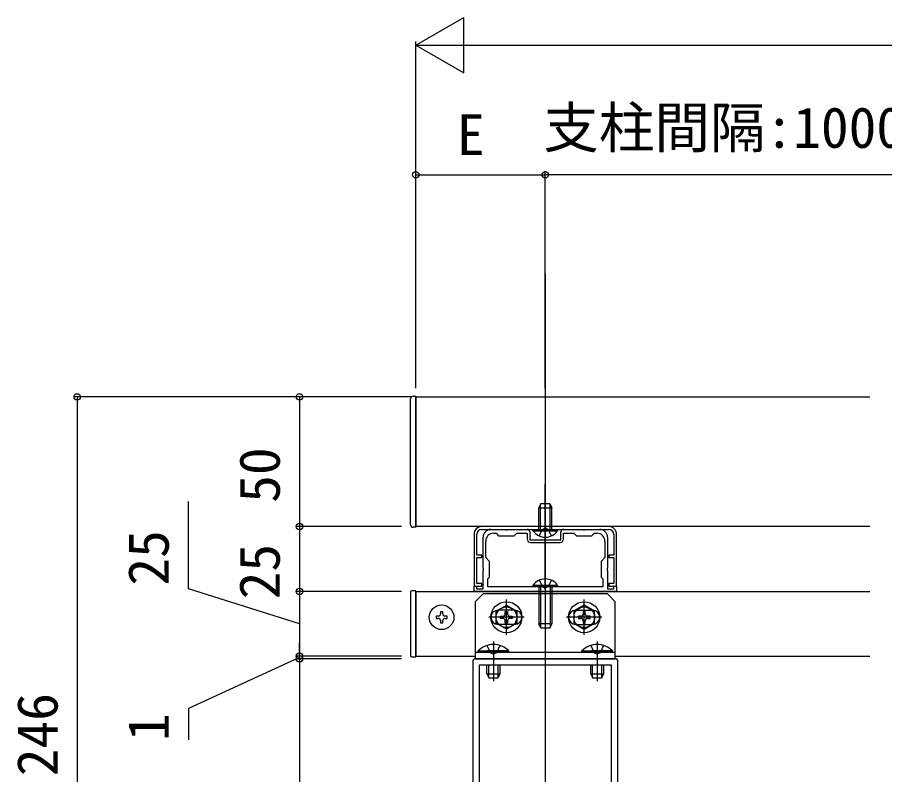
# Model space of a CAD drawing. Units: millimetres, scale not verified. Extents: x -875 to 875, y -1307 to 1299.
# Drawn here: x -139.4 to 94.9, y 41 to 245.5 of the extents above; entities that cross this region are included whole.
import ezdxf
from ezdxf.enums import TextEntityAlignment as Align

# ---------------------------------------------------------------- set-up
doc = ezdxf.new("R2010")
doc.units = ezdxf.units.MM
doc.header["$LTSCALE"] = 4
for name, color, linetype in [('0-2_YKK_11', 7, 'Continuous'), ('0-3_YKK_12', 2, 'Continuous'), ('0-4_YKK_13', 4, 'Continuous'), ('0-5_YKK_D', 6, 'Continuous')]:
    doc.layers.add(name, color=color, linetype=linetype)
doc.styles.add('ＭＳ ゴシック', font='')
doc.styles.get('ＭＳ ゴシック').set_extended_font_data('MS Gothic')

msp = doc.modelspace()

# ---------------------------------------------------------------- linework, layer by layer
at = {"layer": '0-2_YKK_11'}
for p, q in [((20.372, 108), (-13.928, 108)), ((-13.928, 107.23), (20.372, 107.23)), ((-0.768, 103.73), (7.212, 103.73)), ((-16.378, 71.6), (-16.378, -7.5)), ((22.122, 72.3), (-15.678, 72.3)), ((22.822, -7.5), (22.822, 71.6))]:
    msp.add_line(p, q, dxfattribs=at)
for points in [[(-16.028, 105.9), (-16.028, 91.9), (-13.928, 91.9), (-13.928, 92.6), (-15.258, 92.6), (-15.258, 99.601), (-13.928, 99.601), (-13.928, 100.301), (-15.258, 100.301), (-15.258, 105.9)], [(-11.478, 107.23), (-7.599, 107.23), (-7.471, 107.146), (-7.086, 107.146), (-6.957, 107.23), (-1.678, 107.23)], [(-10.778, 106.18), (-10.078, 106.18), (-9.378, 105.48), (-5.178, 105.48), (-4.478, 106.18), (-1.678, 106.18), (-1.678, 104.64)], [(-0.978, 106.53), (-0.978, 104.43), (7.422, 104.43), (7.422, 106.53)], [(8.122, 107.23), (13.401, 107.23), (13.529, 107.146), (13.914, 107.146), (14.043, 107.23), (17.922, 107.23)], [(8.122, 104.64), (8.122, 106.18), (10.922, 106.18), (11.622, 105.48), (15.822, 105.48), (16.522, 106.18), (17.222, 106.18)], [(21.702, 105.9), (21.702, 100.301), (20.372, 100.301), (20.372, 99.601), (21.702, 99.601), (21.702, 92.6), (20.372, 92.6), (20.372, 91.9), (22.472, 91.9), (22.472, 105.9)], [(22.472, 90.5), (-16.028, 90.5), (-16.028, 91.9), (-15.328, 91.9), (-15.328, 91.2), (-13.578, 91.2), (-13.578, 96.129), (-13.494, 96.258), (-13.494, 96.642), (-13.578, 96.771), (-13.578, 105.13)], [(18.762, 91.76), (-12.318, 91.76), (-12.318, 93.86), (-11.828, 94.35), (-11.828, 98.55), (-12.878, 99.6), (-12.878, 104.08)], [(19.322, 104.08), (19.322, 99.6), (18.272, 98.55), (18.272, 94.35), (18.762, 93.86), (18.762, 91.76)], [(20.022, 105.13), (20.022, 96.771), (19.938, 96.642), (19.938, 96.258), (20.022, 96.129), (20.022, 91.2), (21.772, 91.2), (21.772, 91.9), (22.472, 91.9), (22.472, 90.5)]]:
    msp.add_lwpolyline(points, dxfattribs=at)
msp.add_lwpolyline([(21.072, -6.45), (21.072, 70.55), (-14.628, 70.55), (-14.628, -6.45)], close=True, dxfattribs=at)
for centre, radius, start, end in [((-13.928, 105.9), 2.1, 90.00001, 179.99999), ((20.372, 105.9), 2.1, 0.00001, 89.99999), ((-13.928, 105.9), 1.33, 90.00037, 180.00035), ((-11.478, 105.13), 2.1, 90.00001, 179.99999), ((-10.778, 104.08), 2.1, 90.00001, 179.99999), ((-1.678, 106.53), 0.7, 0.00001, 89.99999), ((8.122, 106.53), 0.7, 90.00001, 179.99999), ((17.222, 104.08), 2.1, 0.00001, 89.99999), ((17.922, 105.13), 2.1, 0.00001, 89.99999), ((20.372, 105.9), 1.33, 0.00001, 89.99999), ((-0.768, 104.64), 0.91, 180.00001, 269.99999), ((7.212, 104.64), 0.91, 270.00001, 359.99999), ((-15.678, 71.6), 0.7, 90.00001, 179.99999), ((22.122, 71.6), 0.7, 0.00001, 89.99999)]:
    msp.add_arc(centre, radius, start, end, dxfattribs=at)
at = {"layer": '0-3_YKK_12'}
for p, q in [((3.222, 176.23), (3.222, -141.9)), ((-31.778, 143), (90.828, 143)), ((-31.778, 108), (-31.778, 143)), ((3.222, 91.13), (3.222, 119.478)), ((90.828, 108), (-31.778, 108)), ((-31.778, 90.5), (90.828, 90.5)), ((-31.778, 90.5), (-31.778, 73)), ((-31.778, 73), (-15.678, 73)), ((22.122, 73), (90.828, 73))]:
    msp.add_line(p, q, dxfattribs=at)
at = {"layer": '0-4_YKK_13'}
for p, q in [((-32.478, 143.21), (-31.778, 143.21)), ((-31.778, 108), (-31.778, 143)), ((-33.178, 108.49), (-33.178, 142.51)), ((2.032, 114.23), (1.472, 113.04)), ((1.93, 107.23), (1.93, 114.013)), ((2.032, 114.23), (4.412, 114.23)), ((4.412, 114.23), (4.972, 113.04)), ((4.514, 107.23), (4.514, 114.013)), ((4.972, 107.23), (4.972, 113.04)), ((-0.103, 106.874), (-0.103, 107.23)), ((-0.103, 107.23), (6.547, 107.23)), ((3.222, 97.36), (3.222, 77.06)), ((6.547, 91.76), (-0.103, 91.76)), ((1.472, 91.76), (1.472, 81.75)), ((1.93, 91.76), (1.93, 80.777)), ((4.514, 91.76), (4.514, 80.777)), ((6.547, 92.116), (6.547, 91.76)), ((-33.178, 90.325), (-33.178, 73.175)), ((-31.778, 90.675), (-32.828, 90.675)), ((-31.778, 72.825), (-31.778, 90.675)), ((-7.278, 78.744), (-7.278, 88.256)), ((13.722, 78.744), (13.722, 88.256)), ((-5.003, 85.425), (-9.553, 85.425)), ((11.447, 85.425), (15.997, 85.425)), ((-25.681, 83.801), (-26.283, 83.801)), ((-23.875, 83.199), (-23.273, 83.199)), ((-2.522, 83.5), (-12.034, 83.5)), ((18.478, 83.5), (8.966, 83.5)), ((-5.003, 81.575), (-9.553, 81.575)), ((2.032, 80.56), (1.472, 81.75)), ((4.412, 80.56), (2.032, 80.56)), ((4.412, 80.56), (4.972, 81.75)), ((11.447, 81.575), (15.997, 81.575)), ((-10.778, 76.917), (-10.778, 66.21)), ((17.222, 76.917), (17.222, 66.21)), ((-32.828, 72.825), (-31.778, 72.825)), ((-15.678, 74.05), (22.122, 74.05)), ((-14.908, 74.406), (-9.028, 74.406)), ((-14.908, 74.05), (-14.908, 74.406)), ((-14.908, 74.05), (-9.028, 74.05)), ((-6.648, 74.406), (-12.528, 74.406)), ((-6.648, 74.05), (-12.528, 74.05)), ((-6.648, 74.05), (-6.648, 74.406)), ((13.092, 74.406), (18.972, 74.406)), ((13.092, 74.05), (13.092, 74.406)), ((13.092, 74.05), (18.972, 74.05)), ((21.352, 74.406), (15.472, 74.406)), ((21.352, 74.05), (15.472, 74.05)), ((21.352, 74.05), (21.352, 74.406)), ((-12.528, 68.24), (-12.528, 70.55)), ((-12.07, 67.267), (-12.07, 70.55)), ((-9.486, 67.267), (-9.486, 70.55)), ((-9.028, 70.55), (-9.028, 68.24)), ((15.472, 68.24), (15.472, 70.55)), ((15.93, 67.267), (15.93, 70.55)), ((18.514, 67.267), (18.514, 70.55)), ((18.972, 70.55), (18.972, 68.24)), ((-12.528, 68.24), (-9.028, 68.24)), ((-12.528, 68.24), (-11.968, 67.05)), ((-9.028, 68.24), (-9.588, 67.05)), ((15.472, 68.24), (18.972, 68.24)), ((15.472, 68.24), (16.032, 67.05)), ((18.972, 68.24), (18.412, 67.05)), ((-9.588, 67.05), (-11.968, 67.05)), ((18.412, 67.05), (16.032, 67.05))]:
    msp.add_line(p, q, dxfattribs=at)
for points in [[(-31.778, 143.21), (-31.778, 107.79), (-32.478, 107.79)], [(1.472, 107.23), (1.472, 113.04), (4.972, 113.04)], [(-0.103, 106.874), (6.547, 106.874), (6.547, 107.23)], [(1.577, 105.48), (2.42, 107.209), (3.222, 107.635)], [(4.867, 105.48), (4.023, 107.209), (3.222, 107.635)], [(6.547, 92.116), (-0.103, 92.116), (-0.103, 91.76)], [(4.972, 91.76), (4.972, 81.75), (1.472, 81.75)], [(1.577, 93.51), (2.42, 91.781), (3.222, 91.355)], [(4.867, 93.51), (4.023, 91.781), (3.222, 91.355)], [(-24.477, 84.403), (-24.477, 85.005), (-25.079, 85.005), (-25.079, 84.403)], [(-7.586, 84.424), (-7.586, 85.075), (-6.97, 85.075), (-6.97, 84.424)], [(14.03, 84.424), (14.03, 85.075), (13.414, 85.075), (13.414, 84.424)], [(-26.283, 83.801), (-26.283, 83.199), (-25.681, 83.199)], [(-25.079, 82.597), (-25.079, 81.995), (-24.477, 81.995), (-24.477, 82.597)], [(-23.273, 83.199), (-23.273, 83.801), (-23.875, 83.801)], [(-8.202, 83.192), (-8.853, 83.192), (-8.853, 83.808), (-8.202, 83.808)], [(-6.97, 82.576), (-6.97, 81.925), (-7.586, 81.925), (-7.586, 82.576)], [(-6.354, 83.808), (-5.703, 83.808), (-5.703, 83.192), (-6.354, 83.192)], [(12.798, 83.808), (12.147, 83.808), (12.147, 83.192), (12.798, 83.192)], [(13.414, 82.576), (13.414, 81.925), (14.03, 81.925), (14.03, 82.576)], [(14.646, 83.192), (15.297, 83.192), (15.297, 83.808), (14.646, 83.808)], [(-12.528, 75.878), (-11.58, 73.933), (-10.778, 73.507)], [(-9.028, 75.878), (-9.977, 73.933), (-10.778, 73.507)], [(15.472, 75.878), (16.42, 73.933), (17.222, 73.507)], [(18.972, 75.878), (18.023, 73.933), (17.222, 73.507)]]:
    msp.add_lwpolyline(points, dxfattribs=at)
for points in [[(20.022, 89.8), (-13.578, 89.8), (-15.678, 87.7), (-15.678, 72.3), (22.122, 72.3), (22.122, 87.7)], [(-7.278, 86.733), (-4.478, 85.117), (-4.478, 81.883), (-7.278, 80.267), (-10.078, 81.883), (-10.078, 85.117)], [(13.722, 86.733), (10.922, 85.117), (10.922, 81.883), (13.722, 80.267), (16.522, 81.883), (16.522, 85.117)]]:
    msp.add_lwpolyline(points, close=True, dxfattribs=at)
for centre, radius in [((-24.778, 83.5), 3.325), ((-7.278, 83.5), 4.2), ((13.722, 83.5), 4.2), ((-7.278, 83.5), 2.8), ((13.722, 83.5), 2.8)]:
    msp.add_circle(centre, radius, dxfattribs=at)
for centre, radius, start, end in [((-32.478, 142.51), 0.7, 90, 180), ((-32.478, 108.49), 0.7, 180, 270), ((3.222, 109.172), 4.042, 214.65097, 325.34903), ((3.222, 89.818), 4.042, 34.65097, 145.34903), ((-32.828, 90.325), 0.35, 90, 180), ((-25.681, 84.403), 0.602, 270, 0), ((-23.875, 84.403), 0.602, 180, 270), ((-9.553, 83.5), 1.925, 90, 180), ((-8.202, 84.424), 0.616, 270, 0), ((-6.354, 84.424), 0.616, 180, 270), ((-5.003, 83.5), 1.925, 0, 90), ((11.447, 83.5), 1.925, 90, 180), ((12.798, 84.424), 0.616, 270, 0), ((14.646, 84.424), 0.616, 180, 270), ((15.997, 83.5), 1.925, 0, 90), ((-25.681, 82.597), 0.602, 0, 90), ((-23.875, 82.597), 0.602, 90, 180), ((-9.553, 83.5), 1.925, 180, 270), ((-8.202, 82.576), 0.616, 0, 90), ((-6.354, 82.576), 0.616, 90, 180), ((-5.003, 83.5), 1.925, 270, 0), ((11.447, 83.5), 1.925, 180, 270), ((12.798, 82.576), 0.616, 0, 90), ((14.646, 82.576), 0.616, 90, 180), ((15.997, 83.5), 1.925, 270, 0), ((-10.778, 70.387), 5.763, 44.2189, 135.7811), ((17.222, 70.387), 5.763, 44.2189, 135.7811), ((-32.828, 73.175), 0.35, 180, 270)]:
    msp.add_arc(centre, radius, start, end, dxfattribs=at)
at = {"layer": '0-5_YKK_D'}
for p, q in [((-31.778, 238), (-18.788, 245.5)), ((-18.788, 230.5), (-18.788, 245.5)), ((-31.778, 145.4), (-31.778, 239)), ((-31.778, 238), (-18.788, 230.5)), ((-31.778, 238), (-5.797, 238)), ((-16.778, 238), (708, 238)), ((-31.778, 145.4), (-31.778, 204)), ((3.222, 145.4), (3.222, 204)), ((3.222, 145.4), (3.222, 204)), ((-31.778, 203), (3.222, 203)), ((180.5, 203), (3.222, 203)), ((-32.778, 143), (-124.178, 143)), ((-123.178, 143), (-123.178, -29.2)), ((-35.578, 143), (-64.178, 143)), ((-63.178, 143), (-63.178, 108)), ((-35.578, 108), (-64.178, 108)), ((-35.578, 108), (-64.178, 108)), ((-63.178, 108), (-63.178, 90.5)), ((-35.578, 90.5), (-64.178, 90.5)), ((-35.578, 90.5), (-64.178, 90.5)), ((-63.178, 90.5), (-63.178, 73)), ((-63.178, 73), (-63.178, 76.5)), ((-35.578, 73), (-64.178, 73)), ((-35.578, 73), (-64.178, 73)), ((-63.178, 73), (-63.178, 72.3)), ((-63.178, 73), (-63.178, 72.3)), ((-35.578, 72.3), (-64.178, 72.3)), ((-35.578, 72.3), (-64.178, 72.3)), ((-63.178, 72.3), (-63.178, -8.2)), ((-63.178, 72.3), (-63.178, 68.8))]:
    msp.add_line(p, q, dxfattribs=at)
for points in [[(-63.178, 81.75), (-93.178, 91.162), (-93.178, 114.765)], [(-63.178, 72.65), (-93.178, 58.9), (-93.178, 50.383)]]:
    msp.add_lwpolyline(points, dxfattribs=at)
for centre in [(-31.778, 203), (3.222, 203), (3.222, 203), (-123.178, 143), (-63.178, 143), (-63.178, 108), (-63.178, 108), (-63.178, 90.5), (-63.178, 90.5), (-63.178, 73), (-63.178, 73), (-63.178, 72.3), (-63.178, 72.3)]:
    msp.add_circle(centre, 0.875, dxfattribs=at)

# ---------------------------------------------------------------- texts
at = {"layer": '0-5_YKK_D', "style": 'ＭＳ ゴシック'}
for s, p in [('支柱間隔:1000以下', (2.671, 206.96)), ('E', (-20.628, 205))]:
    msp.add_text(s, height=11, dxfattribs=at).set_placement(p, align=Align.BOTTOM_LEFT)
for s, p in [('50', (-65.178, 114.42)), ('25', (-95.178, 92.054)), ('25', (-65.178, 88.341)), ('246', (-125.178, 40.579)), ('1', (-95.178, 50.082))]:
    msp.add_text(s, height=11, rotation=90, dxfattribs=at).set_placement(p, align=Align.BOTTOM_LEFT)

doc.saveas('drawing.dxf')
